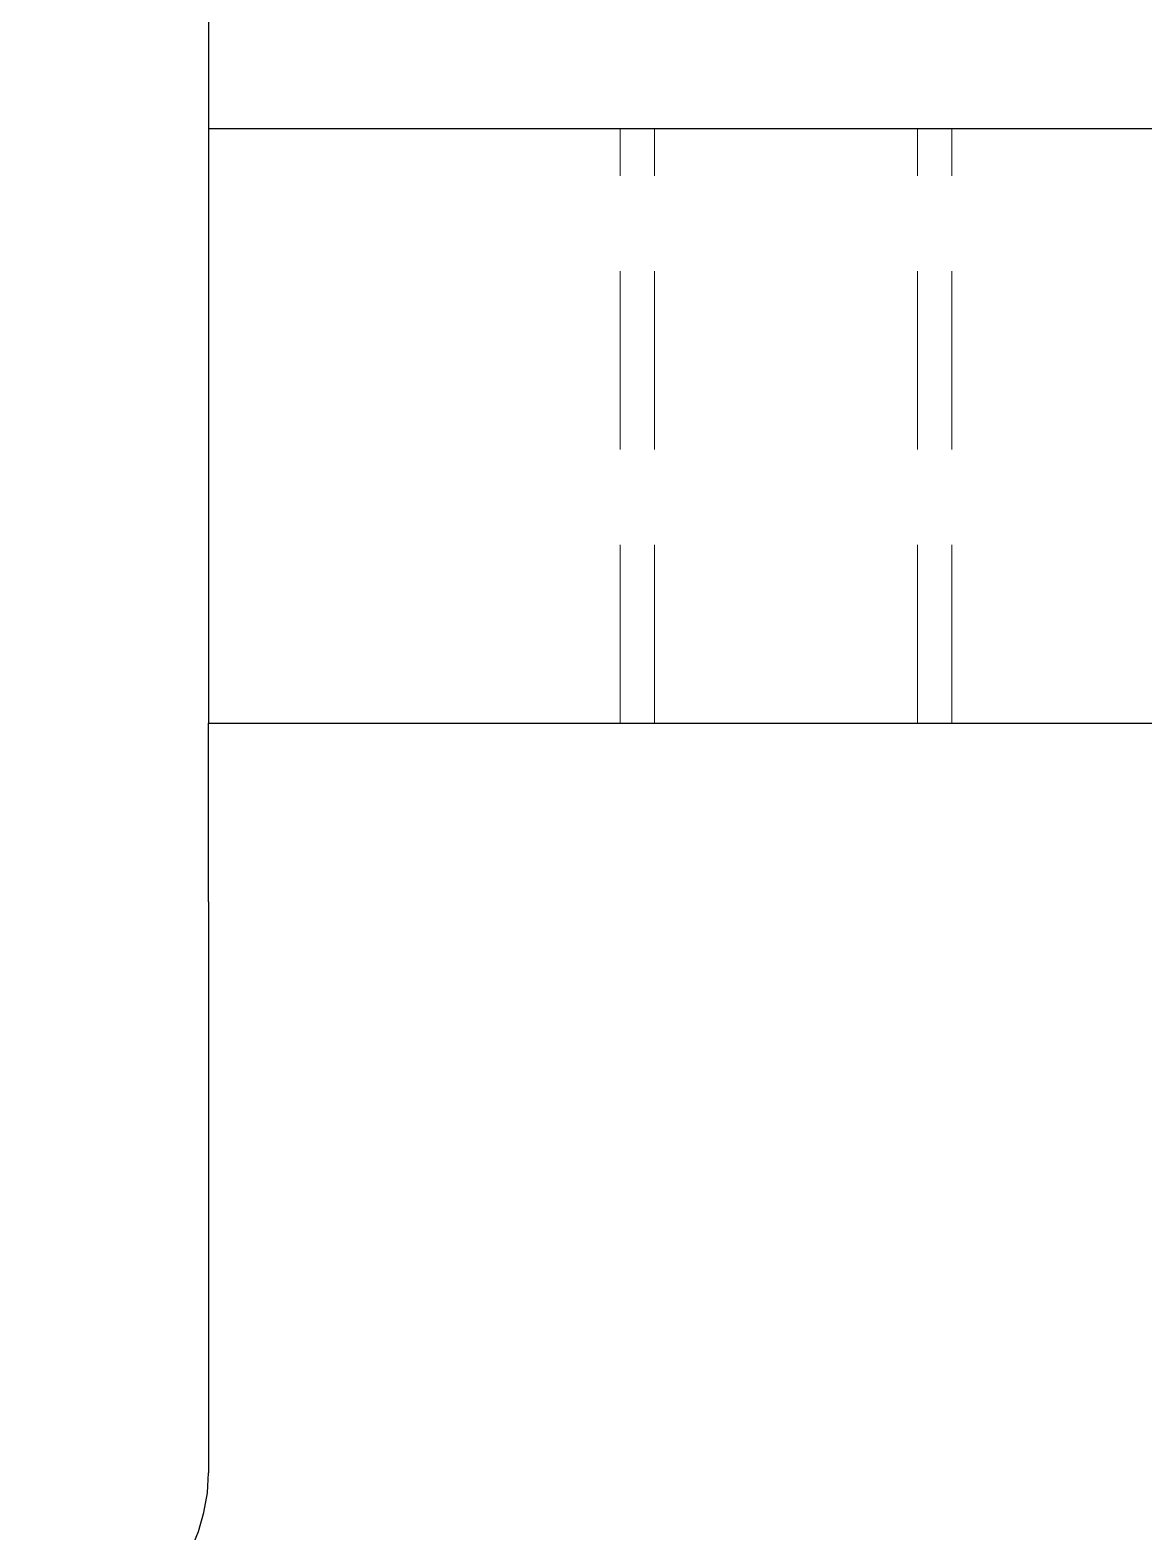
# Paper-space layout '01_三视图' of a CAD drawing. Header units: millimetres. Extents: x 8 to 451, y 8 to 289.
# Drawn here: x 148.25 to 157.62, y 91.13 to 103.75 of the extents above; entities that cross this region are included whole.
import ezdxf

# ---------------------------------------------------------------- set-up
doc = ezdxf.new("R2010")
doc.units = ezdxf.units.MM
doc.linetypes.add('WP_HIDDEN', pattern=[2.3, 1.5, -0.8])
doc.layers.add('HIDDEN', color=7, linetype='WP_HIDDEN', lineweight=13)
doc.layers.add('VISIBLE', color=7, linetype='CONTINUOUS', lineweight=25)

psp = doc.layouts.new('01_三视图')

# ---------------------------------------------------------------- linework, layer by layer
at = {"layer": 'HIDDEN'}
for points in [[(149.75, 116.375), (149.75, 91.625)], [(154.463, 102.925), (154.323, 102.925), (154.185, 102.925), (154.05, 102.925), (153.92, 102.925), (153.798, 102.925), (153.683, 102.925), (153.579, 102.925), (153.485, 102.925), (153.404, 102.925), (153.336, 102.925), (153.283, 102.925), (153.244, 102.925), (153.221, 102.925), (153.213, 102.925)], [(153.213, 102.925), (153.244, 102.925), (153.336, 102.925), (153.485, 102.925), (153.683, 102.925), (153.92, 102.925), (154.185, 102.925), (154.463, 102.925), (154.741, 102.925), (155.005, 102.925), (155.242, 102.925), (155.44, 102.925), (155.589, 102.925), (155.681, 102.925), (155.713, 102.925)], [(153.213, 97.925), (153.213, 102.925)], [(154.75, 102.925), (154.61, 102.925), (154.472, 102.925), (154.337, 102.925), (154.208, 102.925), (154.085, 102.925), (153.971, 102.925), (153.866, 102.925), (153.773, 102.925), (153.692, 102.925), (153.624, 102.925), (153.57, 102.925), (153.531, 102.925), (153.508, 102.925), (153.5, 102.925)], [(153.5, 102.925), (153.531, 102.925), (153.624, 102.925), (153.773, 102.925), (153.971, 102.925), (154.208, 102.925), (154.472, 102.925), (154.75, 102.925), (155.028, 102.925), (155.292, 102.925), (155.529, 102.925), (155.727, 102.925), (155.876, 102.925), (155.969, 102.925), (156, 102.925)], [(153.5, 97.925), (153.5, 102.925)], [(155.713, 102.925), (155.705, 102.925), (155.681, 102.925), (155.643, 102.925), (155.589, 102.925), (155.521, 102.925), (155.44, 102.925), (155.347, 102.925), (155.242, 102.925), (155.128, 102.925), (155.005, 102.925), (154.876, 102.925), (154.741, 102.925), (154.603, 102.925), (154.463, 102.925)], [(156, 102.925), (155.992, 102.925), (155.969, 102.925), (155.93, 102.925), (155.876, 102.925), (155.808, 102.925), (155.727, 102.925), (155.634, 102.925), (155.529, 102.925), (155.415, 102.925), (155.292, 102.925), (155.163, 102.925), (155.028, 102.925), (154.89, 102.925), (154.75, 102.925)], [(155.713, 97.925), (155.713, 102.925)], [(156, 97.925), (156, 102.925)], [(154.463, 97.925), (154.323, 97.925), (154.185, 97.925), (154.05, 97.925), (153.92, 97.925), (153.798, 97.925), (153.683, 97.925), (153.579, 97.925), (153.485, 97.925), (153.404, 97.925), (153.336, 97.925), (153.283, 97.925), (153.244, 97.925), (153.221, 97.925), (153.213, 97.925)], [(153.213, 97.925), (153.244, 97.925), (153.336, 97.925), (153.485, 97.925), (153.683, 97.925), (153.92, 97.925), (154.185, 97.925), (154.463, 97.925), (154.741, 97.925), (155.005, 97.925), (155.242, 97.925), (155.44, 97.925), (155.589, 97.925), (155.681, 97.925), (155.713, 97.925)], [(154.75, 97.925), (154.61, 97.925), (154.472, 97.925), (154.337, 97.925), (154.208, 97.925), (154.085, 97.925), (153.971, 97.925), (153.866, 97.925), (153.773, 97.925), (153.692, 97.925), (153.624, 97.925), (153.57, 97.925), (153.531, 97.925), (153.508, 97.925), (153.5, 97.925)], [(153.5, 97.925), (153.531, 97.925), (153.624, 97.925), (153.773, 97.925), (153.971, 97.925), (154.208, 97.925), (154.472, 97.925), (154.75, 97.925), (155.028, 97.925), (155.292, 97.925), (155.529, 97.925), (155.727, 97.925), (155.876, 97.925), (155.969, 97.925), (156, 97.925)], [(155.713, 97.925), (155.705, 97.925), (155.681, 97.925), (155.643, 97.925), (155.589, 97.925), (155.521, 97.925), (155.44, 97.925), (155.347, 97.925), (155.242, 97.925), (155.128, 97.925), (155.005, 97.925), (154.876, 97.925), (154.741, 97.925), (154.603, 97.925), (154.463, 97.925)], [(156, 97.925), (155.992, 97.925), (155.969, 97.925), (155.93, 97.925), (155.876, 97.925), (155.808, 97.925), (155.727, 97.925), (155.634, 97.925), (155.529, 97.925), (155.415, 97.925), (155.292, 97.925), (155.163, 97.925), (155.028, 97.925), (154.89, 97.925), (154.75, 97.925)]]:
    psp.add_lwpolyline(points, dxfattribs=at)
at = {"layer": 'VISIBLE'}
for points in [[(149.75, 116.375), (149.75, 102.925)], [(149.75, 102.925), (149.75, 97.925)], [(149.75, 102.925), (172.25, 102.925)], [(149.75, 96.425), (149.75, 96.593), (149.75, 96.759), (149.75, 96.92), (149.75, 97.076), (149.75, 97.223), (149.75, 97.36), (149.75, 97.486), (149.75, 97.598), (149.75, 97.695), (149.75, 97.776), (149.75, 97.841), (149.75, 97.887), (149.75, 97.916), (149.75, 97.925)], [(149.75, 97.925), (172.25, 97.925)], [(149.75, 96.425), (149.75, 91.625)], [(148.25, 90.125), (148.418, 90.134), (148.584, 90.163), (148.745, 90.209), (148.901, 90.274), (149.048, 90.355), (149.185, 90.452), (149.311, 90.564), (149.423, 90.69), (149.52, 90.827), (149.601, 90.974), (149.666, 91.13), (149.712, 91.291), (149.741, 91.457), (149.75, 91.625)]]:
    psp.add_lwpolyline(points, dxfattribs=at)

doc.saveas('drawing.dxf')
